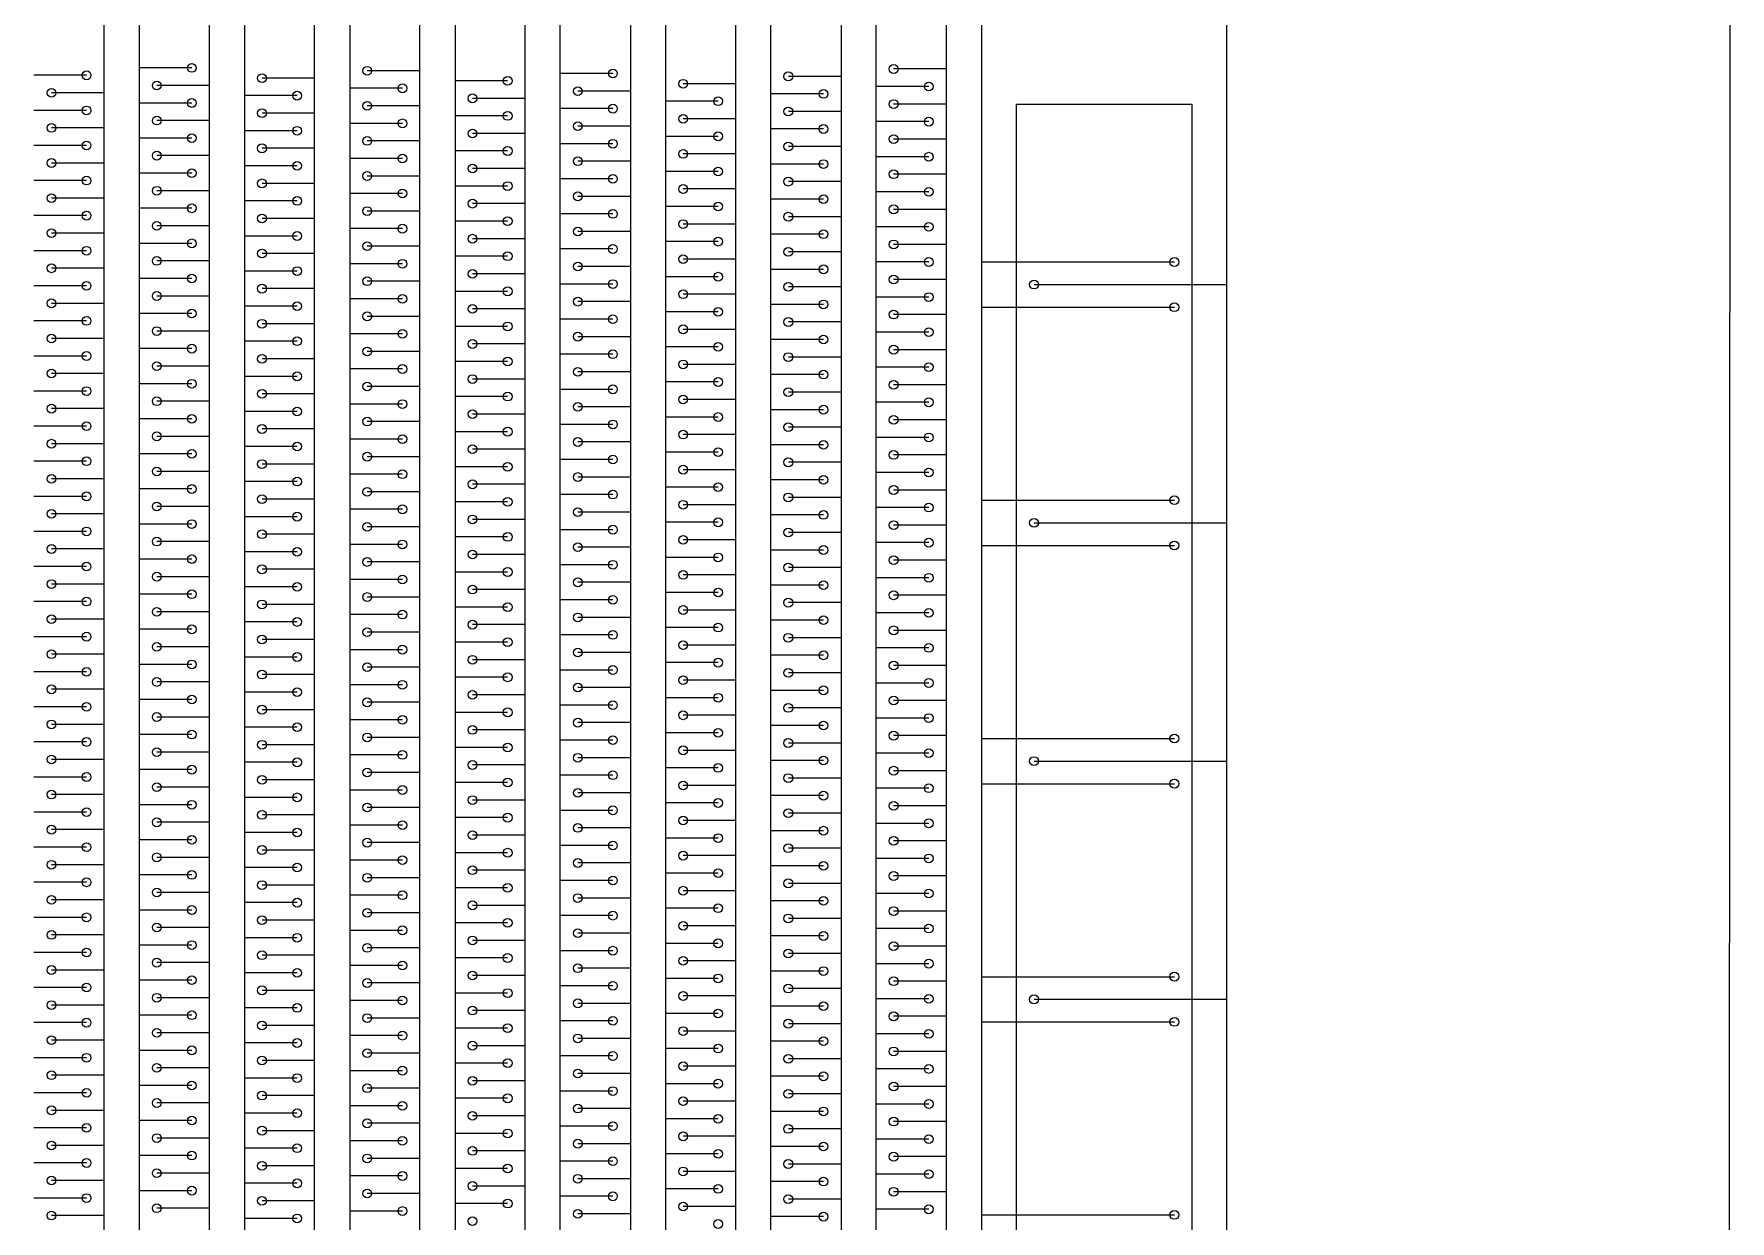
# Model space of a CAD drawing. Header units: millimetres. Extents: x 0 to 40, y 0 to 70.
# Drawn here: x 16.061 to 20.895, y 13.879 to 17.263 of the extents above; entities that cross this region are included whole.
import ezdxf

# ---------------------------------------------------------------- set-up
doc = ezdxf.new("R2010")
doc.units = ezdxf.units.MM
for name, color, linetype in [('Al Foil', 2, 'Continuous'), ('Cut Through All', 3, 'Continuous'), ('Expose Silicone', 1, 'Continuous'), ('Metal Tracks', 2, 'Continuous')]:
    doc.layers.add(name, color=color, linetype=linetype)

msp = doc.modelspace()

# ---------------------------------------------------------------- linework, layer by layer
at = {"layer": 'Al Foil'}
for p, q in [((18.6613, 19.6793), (18.6613, 7.9859)), ((18.7613, 19.7207), (18.7613, 7.7859)), ((18.4613, 8.5359), (18.4613, 19.5964)), ((18.3613, 19.555), (18.3613, 8.6649)), ((18.1613, 9.2149), (18.1613, 19.4722)), ((18.0613, 9.3439), (18.0613, 19.4307)), ((17.8613, 19.3479), (17.8613, 9.8939)), ((17.7613, 19.3065), (17.7613, 10.0229)), ((17.5613, 10.5729), (17.5613, 19.2236)), ((17.4613, 10.6022), (17.4613, 19.1615)), ((17.2613, 19.0787), (17.2613, 11.1519)), ((17.1613, 11.2809), (17.1613, 19.0372)), ((16.9613, 18.9544), (16.9613, 11.8309)), ((16.8613, 11.9599), (16.8613, 18.913)), ((16.6613, 18.8301), (16.6613, 12.5099)), ((16.5613, 12.6389), (16.5613, 18.7887)), ((16.2613, 13.3179), (16.2613, 18.6644)), ((16.3613, 18.7059), (16.3613, 13.1889)), ((19.4613, 7.8859), (19.4613, 18.5579)), ((16.5113, 17.1659), (16.3613, 17.1659)), ((18.6613, 17.1629), (18.5113, 17.1629)), ((16.2113, 17.1449), (16.0613, 17.1449)), ((16.5613, 17.1159), (16.4113, 17.1159)), ((16.8613, 17.1369), (16.7113, 17.1369)), ((17.1613, 17.1579), (17.0113, 17.1579)), ((17.4113, 17.1292), (17.2613, 17.1292)), ((17.7113, 17.1499), (17.5613, 17.1499)), ((18.0613, 17.1209), (17.9113, 17.1209)), ((18.3613, 17.1419), (18.2113, 17.1419)), ((18.6113, 17.1129), (18.4613, 17.1129)), ((16.2613, 17.0949), (16.1113, 17.0949)), ((16.5113, 17.0659), (16.3613, 17.0659)), ((16.8113, 17.0869), (16.6613, 17.0869)), ((17.1113, 17.1079), (16.9613, 17.1079)), ((17.4613, 17.0792), (17.3113, 17.0792)), ((17.7613, 17.0999), (17.6113, 17.0999)), ((18.0113, 17.0709), (17.8613, 17.0709)), ((18.3113, 17.0919), (18.1613, 17.0919)), ((16.2113, 17.0449), (16.0613, 17.0449)), ((16.5613, 17.0159), (16.4113, 17.0159)), ((16.8613, 17.0369), (16.7113, 17.0369)), ((17.1613, 17.0579), (17.0113, 17.0579)), ((17.4113, 17.0292), (17.2613, 17.0292)), ((17.7113, 17.0499), (17.5613, 17.0499)), ((18.0613, 17.0209), (17.9113, 17.0209)), ((18.3613, 17.0419), (18.2113, 17.0419)), ((18.6613, 17.0629), (18.5113, 17.0629)), ((16.2613, 16.9949), (16.1113, 16.9949)), ((16.8113, 16.9869), (16.6613, 16.9869)), ((17.1113, 17.0079), (16.9613, 17.0079)), ((17.4613, 16.9792), (17.3113, 16.9792)), ((17.7613, 16.9999), (17.6113, 16.9999)), ((18.0113, 16.9709), (17.8613, 16.9709)), ((18.3113, 16.9919), (18.1613, 16.9919)), ((18.6113, 17.0129), (18.4613, 17.0129)), ((16.2113, 16.9449), (16.0613, 16.9449)), ((16.5113, 16.9659), (16.3613, 16.9659)), ((16.8613, 16.9369), (16.7113, 16.9369)), ((17.1613, 16.9579), (17.0113, 16.9579)), ((17.4113, 16.9292), (17.2613, 16.9292)), ((17.7113, 16.9499), (17.5613, 16.9499)), ((18.0613, 16.9209), (17.9113, 16.9209)), ((18.3613, 16.9419), (18.2113, 16.9419)), ((18.6613, 16.9629), (18.5113, 16.9629)), ((16.2613, 16.8949), (16.1113, 16.8949)), ((16.5613, 16.9159), (16.4113, 16.9159)), ((16.8113, 16.8869), (16.6613, 16.8869)), ((17.1113, 16.9079), (16.9613, 16.9079)), ((17.4613, 16.8792), (17.3113, 16.8792)), ((17.7613, 16.8999), (17.6113, 16.8999)), ((18.0113, 16.8709), (17.8613, 16.8709)), ((18.3113, 16.8919), (18.1613, 16.8919)), ((18.6113, 16.9129), (18.4613, 16.9129)), ((16.2113, 16.8449), (16.0613, 16.8449)), ((16.5113, 16.8659), (16.3613, 16.8659)), ((16.8613, 16.8369), (16.7113, 16.8369)), ((17.1613, 16.8579), (17.0113, 16.8579)), ((17.4113, 16.8292), (17.2613, 16.8292)), ((17.7113, 16.8499), (17.5613, 16.8499)), ((18.3613, 16.8419), (18.2113, 16.8419)), ((18.6613, 16.8629), (18.5113, 16.8629)), ((16.2613, 16.7949), (16.1113, 16.7949)), ((16.5613, 16.8159), (16.4113, 16.8159)), ((16.8113, 16.7869), (16.6613, 16.7869)), ((17.1113, 16.8079), (16.9613, 16.8079)), ((17.4613, 16.7792), (17.3113, 16.7792)), ((17.7613, 16.7999), (17.6113, 16.7999)), ((18.0613, 16.8209), (17.9113, 16.8209)), ((18.3113, 16.7919), (18.1613, 16.7919)), ((18.6113, 16.8129), (18.4613, 16.8129)), ((16.2113, 16.7449), (16.0613, 16.7449)), ((16.5113, 16.7659), (16.3613, 16.7659)), ((16.8613, 16.7369), (16.7113, 16.7369)), ((17.1613, 16.7579), (17.0113, 16.7579)), ((17.4113, 16.7292), (17.2613, 16.7292)), ((17.7113, 16.7499), (17.5613, 16.7499)), ((18.0113, 16.7709), (17.8613, 16.7709)), ((18.3613, 16.7419), (18.2113, 16.7419)), ((18.6613, 16.7629), (18.5113, 16.7629)), ((16.2613, 16.6949), (16.1113, 16.6949)), ((16.5613, 16.7159), (16.4113, 16.7159)), ((16.8113, 16.6869), (16.6613, 16.6869)), ((17.1113, 16.7079), (16.9613, 16.7079)), ((17.4613, 16.6792), (17.3113, 16.6792)), ((17.7613, 16.6999), (17.6113, 16.6999)), ((18.0613, 16.7209), (17.9113, 16.7209)), ((18.3113, 16.6919), (18.1613, 16.6919)), ((18.6113, 16.7129), (18.4613, 16.7129)), ((16.2113, 16.6449), (16.0613, 16.6449)), ((16.5113, 16.6659), (16.3613, 16.6659)), ((16.8613, 16.6369), (16.7113, 16.6369)), ((17.1613, 16.6579), (17.0113, 16.6579)), ((17.4113, 16.6292), (17.2613, 16.6292)), ((17.7113, 16.6499), (17.5613, 16.6499)), ((18.0113, 16.6709), (17.8613, 16.6709)), ((18.3613, 16.6419), (18.2113, 16.6419)), ((18.6613, 16.6629), (18.5113, 16.6629)), ((16.2613, 16.5949), (16.1113, 16.5949)), ((16.5613, 16.6159), (16.4113, 16.6159)), ((16.8113, 16.5869), (16.6613, 16.5869)), ((17.1113, 16.6079), (16.9613, 16.6079)), ((17.7613, 16.5999), (17.6113, 16.5999)), ((18.0613, 16.6209), (17.9113, 16.6209)), ((18.3113, 16.5919), (18.1613, 16.5919)), ((18.6113, 16.6129), (18.4613, 16.6129)), ((16.2113, 16.5449), (16.0613, 16.5449)), ((16.5113, 16.5659), (16.3613, 16.5659)), ((16.8613, 16.5369), (16.7113, 16.5369)), ((17.1613, 16.5579), (17.0113, 16.5579)), ((17.4613, 16.5792), (17.3113, 16.5792)), ((17.7113, 16.5499), (17.5613, 16.5499)), ((18.0113, 16.5709), (17.8613, 16.5709)), ((18.3613, 16.5419), (18.2113, 16.5419)), ((18.6613, 16.5629), (18.5113, 16.5629)), ((16.2613, 16.4949), (16.1113, 16.4949)), ((16.5613, 16.5159), (16.4113, 16.5159)), ((16.8113, 16.4869), (16.6613, 16.4869)), ((17.1113, 16.5079), (16.9613, 16.5079)), ((17.4113, 16.5292), (17.2613, 16.5292)), ((17.7613, 16.4999), (17.6113, 16.4999)), ((18.0613, 16.5209), (17.9113, 16.5209)), ((18.3113, 16.4919), (18.1613, 16.4919)), ((18.6113, 16.5129), (18.4613, 16.5129)), ((16.2113, 16.4449), (16.0613, 16.4449)), ((16.5113, 16.4659), (16.3613, 16.4659)), ((16.8613, 16.4369), (16.7113, 16.4369)), ((17.1613, 16.4579), (17.0113, 16.4579)), ((17.4613, 16.4792), (17.3113, 16.4792)), ((17.7113, 16.4499), (17.5613, 16.4499)), ((18.0113, 16.4709), (17.8613, 16.4709)), ((18.3613, 16.4419), (18.2113, 16.4419)), ((18.6613, 16.4629), (18.5113, 16.4629)), ((16.2613, 16.3949), (16.1113, 16.3949)), ((16.5613, 16.4159), (16.4113, 16.4159)), ((16.8113, 16.3869), (16.6613, 16.3869)), ((17.1113, 16.4079), (16.9613, 16.4079)), ((17.4113, 16.4292), (17.2613, 16.4292)), ((17.7613, 16.3999), (17.6113, 16.3999)), ((18.0613, 16.4209), (17.9113, 16.4209)), ((18.3113, 16.3919), (18.1613, 16.3919)), ((18.6113, 16.4129), (18.4613, 16.4129)), ((16.2113, 16.3449), (16.0613, 16.3449)), ((16.5113, 16.3659), (16.3613, 16.3659)), ((17.1613, 16.3579), (17.0113, 16.3579)), ((17.4613, 16.3792), (17.3113, 16.3792)), ((17.7113, 16.3499), (17.5613, 16.3499)), ((18.0113, 16.3709), (17.8613, 16.3709)), ((18.3613, 16.3419), (18.2113, 16.3419)), ((18.6613, 16.3629), (18.5113, 16.3629)), ((16.2613, 16.2949), (16.1113, 16.2949)), ((16.5613, 16.3159), (16.4113, 16.3159)), ((16.8613, 16.3369), (16.7113, 16.3369)), ((17.1113, 16.3079), (16.9613, 16.3079)), ((17.4113, 16.3292), (17.2613, 16.3292)), ((17.7613, 16.2999), (17.6113, 16.2999)), ((18.0613, 16.3209), (17.9113, 16.3209)), ((18.3113, 16.2919), (18.1613, 16.2919)), ((18.6113, 16.3129), (18.4613, 16.3129)), ((16.2113, 16.2449), (16.0613, 16.2449)), ((16.5113, 16.2659), (16.3613, 16.2659)), ((16.8113, 16.2869), (16.6613, 16.2869)), ((17.1613, 16.2579), (17.0113, 16.2579)), ((17.4613, 16.2792), (17.3113, 16.2792)), ((17.7113, 16.2499), (17.5613, 16.2499)), ((18.0113, 16.2709), (17.8613, 16.2709)), ((18.3613, 16.2419), (18.2113, 16.2419)), ((18.6613, 16.2629), (18.5113, 16.2629)), ((16.2613, 16.1949), (16.1113, 16.1949)), ((16.5613, 16.2159), (16.4113, 16.2159)), ((16.8613, 16.2369), (16.7113, 16.2369)), ((17.1113, 16.2079), (16.9613, 16.2079)), ((17.4113, 16.2292), (17.2613, 16.2292)), ((17.7613, 16.1999), (17.6113, 16.1999)), ((18.0613, 16.2209), (17.9113, 16.2209)), ((18.6113, 16.2129), (18.4613, 16.2129)), ((16.2113, 16.1449), (16.0613, 16.1449)), ((16.5113, 16.1659), (16.3613, 16.1659)), ((16.8113, 16.1869), (16.6613, 16.1869)), ((17.1613, 16.1579), (17.0113, 16.1579)), ((17.4613, 16.1792), (17.3113, 16.1792)), ((17.7113, 16.1499), (17.5613, 16.1499)), ((18.0113, 16.1709), (17.8613, 16.1709)), ((18.3113, 16.1919), (18.1613, 16.1919)), ((18.6613, 16.1629), (18.5113, 16.1629)), ((16.5613, 16.1159), (16.4113, 16.1159)), ((16.8613, 16.1369), (16.7113, 16.1369)), ((17.1113, 16.1079), (16.9613, 16.1079)), ((17.4113, 16.1292), (17.2613, 16.1292)), ((17.7613, 16.0999), (17.6113, 16.0999)), ((18.0613, 16.1209), (17.9113, 16.1209)), ((18.3613, 16.1419), (18.2113, 16.1419)), ((18.6113, 16.1129), (18.4613, 16.1129)), ((16.2613, 16.0949), (16.1113, 16.0949)), ((16.5113, 16.0659), (16.3613, 16.0659)), ((16.8113, 16.0869), (16.6613, 16.0869)), ((17.1613, 16.0579), (17.0113, 16.0579)), ((17.4613, 16.0792), (17.3113, 16.0792)), ((17.7113, 16.0499), (17.5613, 16.0499)), ((18.0113, 16.0709), (17.8613, 16.0709)), ((18.3113, 16.0919), (18.1613, 16.0919)), ((18.6613, 16.0629), (18.5113, 16.0629)), ((16.2113, 16.0449), (16.0613, 16.0449)), ((16.5613, 16.0159), (16.4113, 16.0159)), ((16.8613, 16.0369), (16.7113, 16.0369)), ((17.1113, 16.0079), (16.9613, 16.0079)), ((17.4113, 16.0292), (17.2613, 16.0292)), ((17.7613, 15.9999), (17.6113, 15.9999)), ((18.0613, 16.0209), (17.9113, 16.0209)), ((18.3613, 16.0419), (18.2113, 16.0419)), ((18.6113, 16.0129), (18.4613, 16.0129)), ((16.2613, 15.9949), (16.1113, 15.9949)), ((16.5113, 15.9659), (16.3613, 15.9659)), ((16.8113, 15.9869), (16.6613, 15.9869)), ((17.1613, 15.9579), (17.0113, 15.9579)), ((17.4613, 15.9792), (17.3113, 15.9792)), ((18.0113, 15.9709), (17.8613, 15.9709)), ((18.3113, 15.9919), (18.1613, 15.9919)), ((18.6613, 15.9629), (18.5113, 15.9629)), ((16.2113, 15.9449), (16.0613, 15.9449)), ((16.5613, 15.9159), (16.4113, 15.9159)), ((16.8613, 15.9369), (16.7113, 15.9369)), ((17.1113, 15.9079), (16.9613, 15.9079)), ((17.4113, 15.9292), (17.2613, 15.9292)), ((17.7113, 15.9499), (17.5613, 15.9499)), ((18.0613, 15.9209), (17.9113, 15.9209)), ((18.3613, 15.9419), (18.2113, 15.9419)), ((18.6113, 15.9129), (18.4613, 15.9129)), ((16.2613, 15.8949), (16.1113, 15.8949)), ((16.5113, 15.8659), (16.3613, 15.8659)), ((16.8113, 15.8869), (16.6613, 15.8869)), ((17.1613, 15.8579), (17.0113, 15.8579)), ((17.4613, 15.8792), (17.3113, 15.8792)), ((17.7613, 15.8999), (17.6113, 15.8999)), ((18.0113, 15.8709), (17.8613, 15.8709)), ((18.3113, 15.8919), (18.1613, 15.8919)), ((18.6613, 15.8629), (18.5113, 15.8629)), ((16.2113, 15.8449), (16.0613, 15.8449)), ((16.5613, 15.8159), (16.4113, 15.8159)), ((16.8613, 15.8369), (16.7113, 15.8369)), ((17.1113, 15.8079), (16.9613, 15.8079)), ((17.4113, 15.8292), (17.2613, 15.8292)), ((17.7113, 15.8499), (17.5613, 15.8499)), ((18.0613, 15.8209), (17.9113, 15.8209)), ((18.3613, 15.8419), (18.2113, 15.8419)), ((18.6113, 15.8129), (18.4613, 15.8129)), ((16.2613, 15.7949), (16.1113, 15.7949)), ((16.5113, 15.7659), (16.3613, 15.7659)), ((16.8113, 15.7869), (16.6613, 15.7869)), ((17.4613, 15.7792), (17.3113, 15.7792)), ((17.7613, 15.7999), (17.6113, 15.7999)), ((18.0113, 15.7709), (17.8613, 15.7709)), ((18.3113, 15.7919), (18.1613, 15.7919)), ((18.6613, 15.7629), (18.5113, 15.7629)), ((16.2113, 15.7449), (16.0613, 15.7449)), ((16.5613, 15.7159), (16.4113, 15.7159)), ((16.8613, 15.7369), (16.7113, 15.7369)), ((17.1613, 15.7579), (17.0113, 15.7579)), ((17.4113, 15.7292), (17.2613, 15.7292)), ((17.7113, 15.7499), (17.5613, 15.7499)), ((18.0613, 15.7209), (17.9113, 15.7209)), ((18.3613, 15.7419), (18.2113, 15.7419)), ((18.6113, 15.7129), (18.4613, 15.7129)), ((16.2613, 15.6949), (16.1113, 15.6949)), ((16.5113, 15.6659), (16.3613, 15.6659)), ((16.8113, 15.6869), (16.6613, 15.6869)), ((17.1113, 15.7079), (16.9613, 15.7079)), ((17.4613, 15.6792), (17.3113, 15.6792)), ((17.7613, 15.6999), (17.6113, 15.6999)), ((18.0113, 15.6709), (17.8613, 15.6709)), ((18.3113, 15.6919), (18.1613, 15.6919)), ((18.6613, 15.6629), (18.5113, 15.6629)), ((16.2113, 15.6449), (16.0613, 15.6449)), ((16.5613, 15.6159), (16.4113, 15.6159)), ((16.8613, 15.6369), (16.7113, 15.6369)), ((17.1613, 15.6579), (17.0113, 15.6579)), ((17.4113, 15.6292), (17.2613, 15.6292)), ((17.7113, 15.6499), (17.5613, 15.6499)), ((18.0613, 15.6209), (17.9113, 15.6209)), ((18.3613, 15.6419), (18.2113, 15.6419)), ((18.6113, 15.6129), (18.4613, 15.6129)), ((16.2613, 15.5949), (16.1113, 15.5949)), ((16.5113, 15.5659), (16.3613, 15.5659)), ((16.8113, 15.5869), (16.6613, 15.5869)), ((17.1113, 15.6079), (16.9613, 15.6079)), ((17.4613, 15.5792), (17.3113, 15.5792)), ((17.7613, 15.5999), (17.6113, 15.5999)), ((18.0113, 15.5709), (17.8613, 15.5709)), ((18.3113, 15.5919), (18.1613, 15.5919)), ((16.2113, 15.5449), (16.0613, 15.5449)), ((16.8613, 15.5369), (16.7113, 15.5369)), ((17.1613, 15.5579), (17.0113, 15.5579)), ((17.4113, 15.5292), (17.2613, 15.5292)), ((17.7113, 15.5499), (17.5613, 15.5499)), ((18.0613, 15.5209), (17.9113, 15.5209)), ((18.3613, 15.5419), (18.2113, 15.5419)), ((18.6613, 15.5629), (18.5113, 15.5629)), ((16.2613, 15.4949), (16.1113, 15.4949)), ((16.5613, 15.5159), (16.4113, 15.5159)), ((16.8113, 15.4869), (16.6613, 15.4869)), ((17.1113, 15.5079), (16.9613, 15.5079)), ((17.4613, 15.4792), (17.3113, 15.4792)), ((17.7613, 15.4999), (17.6113, 15.4999)), ((18.0113, 15.4709), (17.8613, 15.4709)), ((18.3113, 15.4919), (18.1613, 15.4919)), ((18.6113, 15.5129), (18.4613, 15.5129)), ((16.2113, 15.4449), (16.0613, 15.4449)), ((16.5113, 15.4659), (16.3613, 15.4659)), ((16.8613, 15.4369), (16.7113, 15.4369)), ((17.1613, 15.4579), (17.0113, 15.4579)), ((17.4113, 15.4292), (17.2613, 15.4292)), ((17.7113, 15.4499), (17.5613, 15.4499)), ((18.0613, 15.4209), (17.9113, 15.4209)), ((18.3613, 15.4419), (18.2113, 15.4419)), ((18.6613, 15.4629), (18.5113, 15.4629)), ((16.2613, 15.3949), (16.1113, 15.3949)), ((16.5613, 15.4159), (16.4113, 15.4159)), ((16.8113, 15.3869), (16.6613, 15.3869)), ((17.1113, 15.4079), (16.9613, 15.4079)), ((17.4613, 15.3792), (17.3113, 15.3792)), ((17.7613, 15.3999), (17.6113, 15.3999)), ((18.3113, 15.3919), (18.1613, 15.3919)), ((18.6113, 15.4129), (18.4613, 15.4129)), ((16.2113, 15.3449), (16.0613, 15.3449)), ((16.5113, 15.3659), (16.3613, 15.3659)), ((16.8613, 15.3369), (16.7113, 15.3369)), ((17.1613, 15.3579), (17.0113, 15.3579)), ((17.4113, 15.3292), (17.2613, 15.3292)), ((17.7113, 15.3499), (17.5613, 15.3499)), ((18.0113, 15.3709), (17.8613, 15.3709)), ((18.3613, 15.3419), (18.2113, 15.3419)), ((18.6613, 15.3629), (18.5113, 15.3629)), ((16.2613, 15.2949), (16.1113, 15.2949)), ((16.5613, 15.3159), (16.4113, 15.3159)), ((16.8113, 15.2869), (16.6613, 15.2869)), ((17.1113, 15.3079), (16.9613, 15.3079)), ((17.4613, 15.2792), (17.3113, 15.2792)), ((17.7613, 15.2999), (17.6113, 15.2999)), ((18.0613, 15.3209), (17.9113, 15.3209)), ((18.3113, 15.2919), (18.1613, 15.2919)), ((18.6113, 15.3129), (18.4613, 15.3129)), ((16.2113, 15.2449), (16.0613, 15.2449)), ((16.5113, 15.2659), (16.3613, 15.2659)), ((16.8613, 15.2369), (16.7113, 15.2369)), ((17.1613, 15.2579), (17.0113, 15.2579)), ((17.4113, 15.2292), (17.2613, 15.2292)), ((17.7113, 15.2499), (17.5613, 15.2499)), ((18.0113, 15.2709), (17.8613, 15.2709)), ((18.3613, 15.2419), (18.2113, 15.2419)), ((18.6613, 15.2629), (18.5113, 15.2629)), ((16.2613, 15.1949), (16.1113, 15.1949)), ((16.5613, 15.2159), (16.4113, 15.2159)), ((16.8113, 15.1869), (16.6613, 15.1869)), ((17.1113, 15.2079), (16.9613, 15.2079)), ((17.4613, 15.1792), (17.3113, 15.1792)), ((17.7613, 15.1999), (17.6113, 15.1999)), ((18.0613, 15.2209), (17.9113, 15.2209)), ((18.3113, 15.1919), (18.1613, 15.1919)), ((18.6113, 15.2129), (18.4613, 15.2129)), ((16.2113, 15.1449), (16.0613, 15.1449)), ((16.5113, 15.1659), (16.3613, 15.1659)), ((16.8613, 15.1369), (16.7113, 15.1369)), ((17.1613, 15.1579), (17.0113, 15.1579)), ((17.7113, 15.1499), (17.5613, 15.1499)), ((18.0113, 15.1709), (17.8613, 15.1709)), ((18.3613, 15.1419), (18.2113, 15.1419)), ((18.6613, 15.1629), (18.5113, 15.1629)), ((16.2613, 15.0949), (16.1113, 15.0949)), ((16.5613, 15.1159), (16.4113, 15.1159)), ((16.8113, 15.0869), (16.6613, 15.0869)), ((17.1113, 15.1079), (16.9613, 15.1079)), ((17.4113, 15.1292), (17.2613, 15.1292)), ((17.7613, 15.0999), (17.6113, 15.0999)), ((18.0613, 15.1209), (17.9113, 15.1209)), ((18.3113, 15.0919), (18.1613, 15.0919)), ((18.6113, 15.1129), (18.4613, 15.1129)), ((16.2113, 15.0449), (16.0613, 15.0449)), ((16.5113, 15.0659), (16.3613, 15.0659)), ((16.8613, 15.0369), (16.7113, 15.0369)), ((17.1613, 15.0579), (17.0113, 15.0579)), ((17.4613, 15.0792), (17.3113, 15.0792)), ((17.7113, 15.0499), (17.5613, 15.0499)), ((18.0113, 15.0709), (17.8613, 15.0709)), ((18.3613, 15.0419), (18.2113, 15.0419)), ((18.6613, 15.0629), (18.5113, 15.0629)), ((16.2613, 14.9949), (16.1113, 14.9949)), ((16.5613, 15.0159), (16.4113, 15.0159)), ((16.8113, 14.9869), (16.6613, 14.9869)), ((17.1113, 15.0079), (16.9613, 15.0079)), ((17.4113, 15.0292), (17.2613, 15.0292)), ((17.7613, 14.9999), (17.6113, 14.9999)), ((18.0613, 15.0209), (17.9113, 15.0209)), ((18.3113, 14.9919), (18.1613, 14.9919)), ((18.6113, 15.0129), (18.4613, 15.0129)), ((16.2113, 14.9449), (16.0613, 14.9449)), ((16.5113, 14.9659), (16.3613, 14.9659)), ((16.8613, 14.9369), (16.7113, 14.9369)), ((17.1613, 14.9579), (17.0113, 14.9579)), ((17.4613, 14.9792), (17.3113, 14.9792)), ((17.7113, 14.9499), (17.5613, 14.9499)), ((18.0113, 14.9709), (17.8613, 14.9709)), ((18.3613, 14.9419), (18.2113, 14.9419)), ((18.6613, 14.9629), (18.5113, 14.9629)), ((16.2613, 14.8949), (16.1113, 14.8949)), ((16.5613, 14.9159), (16.4113, 14.9159)), ((17.1113, 14.9079), (16.9613, 14.9079)), ((17.4113, 14.9292), (17.2613, 14.9292)), ((17.7613, 14.8999), (17.6113, 14.8999)), ((18.0613, 14.9209), (17.9113, 14.9209)), ((18.3113, 14.8919), (18.1613, 14.8919)), ((18.6113, 14.9129), (18.4613, 14.9129)), ((16.2113, 14.8449), (16.0613, 14.8449)), ((16.5113, 14.8659), (16.3613, 14.8659)), ((16.8113, 14.8869), (16.6613, 14.8869)), ((17.1613, 14.8579), (17.0113, 14.8579)), ((17.4613, 14.8792), (17.3113, 14.8792)), ((17.7113, 14.8499), (17.5613, 14.8499)), ((18.0113, 14.8709), (17.8613, 14.8709)), ((18.3613, 14.8419), (18.2113, 14.8419)), ((18.6613, 14.8629), (18.5113, 14.8629)), ((16.2613, 14.7949), (16.1113, 14.7949)), ((16.5613, 14.8159), (16.4113, 14.8159)), ((16.8613, 14.8369), (16.7113, 14.8369)), ((17.1113, 14.8079), (16.9613, 14.8079)), ((17.4113, 14.8292), (17.2613, 14.8292)), ((17.7613, 14.7999), (17.6113, 14.7999)), ((18.0613, 14.8209), (17.9113, 14.8209)), ((18.3113, 14.7919), (18.1613, 14.7919)), ((18.6113, 14.8129), (18.4613, 14.8129)), ((16.2113, 14.7449), (16.0613, 14.7449)), ((16.5113, 14.7659), (16.3613, 14.7659)), ((16.8113, 14.7869), (16.6613, 14.7869)), ((17.1613, 14.7579), (17.0113, 14.7579)), ((17.4613, 14.7792), (17.3113, 14.7792)), ((17.7113, 14.7499), (17.5613, 14.7499)), ((18.0113, 14.7709), (17.8613, 14.7709)), ((18.6613, 14.7629), (18.5113, 14.7629)), ((16.2613, 14.6949), (16.1113, 14.6949)), ((16.5613, 14.7159), (16.4113, 14.7159)), ((16.8613, 14.7369), (16.7113, 14.7369)), ((17.1113, 14.7079), (16.9613, 14.7079)), ((17.4113, 14.7292), (17.2613, 14.7292)), ((17.7613, 14.6999), (17.6113, 14.6999)), ((18.0613, 14.7209), (17.9113, 14.7209)), ((18.3613, 14.7419), (18.2113, 14.7419)), ((18.6113, 14.7129), (18.4613, 14.7129)), ((16.5113, 14.6659), (16.3613, 14.6659)), ((16.8113, 14.6869), (16.6613, 14.6869)), ((17.1613, 14.6579), (17.0113, 14.6579)), ((17.4613, 14.6792), (17.3113, 14.6792)), ((17.7113, 14.6499), (17.5613, 14.6499)), ((18.0113, 14.6709), (17.8613, 14.6709)), ((18.3113, 14.6919), (18.1613, 14.6919)), ((18.6613, 14.6629), (18.5113, 14.6629)), ((16.2113, 14.6449), (16.0613, 14.6449)), ((16.5613, 14.6159), (16.4113, 14.6159)), ((16.8613, 14.6369), (16.7113, 14.6369)), ((17.1113, 14.6079), (16.9613, 14.6079)), ((17.4113, 14.6292), (17.2613, 14.6292)), ((17.7613, 14.5999), (17.6113, 14.5999)), ((18.0613, 14.6209), (17.9113, 14.6209)), ((18.3613, 14.6419), (18.2113, 14.6419)), ((18.6113, 14.6129), (18.4613, 14.6129)), ((16.2613, 14.5949), (16.1113, 14.5949)), ((16.5113, 14.5659), (16.3613, 14.5659)), ((16.8113, 14.5869), (16.6613, 14.5869)), ((17.1613, 14.5579), (17.0113, 14.5579)), ((17.4613, 14.5792), (17.3113, 14.5792)), ((17.7113, 14.5499), (17.5613, 14.5499)), ((18.0113, 14.5709), (17.8613, 14.5709)), ((18.3113, 14.5919), (18.1613, 14.5919)), ((18.6613, 14.5629), (18.5113, 14.5629)), ((16.2113, 14.5449), (16.0613, 14.5449)), ((16.5613, 14.5159), (16.4113, 14.5159)), ((16.8613, 14.5369), (16.7113, 14.5369)), ((17.1113, 14.5079), (16.9613, 14.5079)), ((17.4113, 14.5292), (17.2613, 14.5292)), ((18.0613, 14.5209), (17.9113, 14.5209)), ((18.3613, 14.5419), (18.2113, 14.5419)), ((18.6113, 14.5129), (18.4613, 14.5129)), ((16.2613, 14.4949), (16.1113, 14.4949)), ((16.5113, 14.4659), (16.3613, 14.4659)), ((16.8113, 14.4869), (16.6613, 14.4869)), ((17.1613, 14.4579), (17.0113, 14.4579)), ((17.4613, 14.4792), (17.3113, 14.4792)), ((17.7613, 14.4999), (17.6113, 14.4999)), ((18.0113, 14.4709), (17.8613, 14.4709)), ((18.3113, 14.4919), (18.1613, 14.4919)), ((18.6613, 14.4629), (18.5113, 14.4629)), ((16.2113, 14.4449), (16.0613, 14.4449)), ((16.5613, 14.4159), (16.4113, 14.4159)), ((16.8613, 14.4369), (16.7113, 14.4369)), ((17.1113, 14.4079), (16.9613, 14.4079)), ((17.4113, 14.4292), (17.2613, 14.4292)), ((17.7113, 14.4499), (17.5613, 14.4499)), ((18.0613, 14.4209), (17.9113, 14.4209)), ((18.3613, 14.4419), (18.2113, 14.4419)), ((18.6113, 14.4129), (18.4613, 14.4129)), ((16.2613, 14.3949), (16.1113, 14.3949)), ((16.5113, 14.3659), (16.3613, 14.3659)), ((16.8113, 14.3869), (16.6613, 14.3869)), ((17.1613, 14.3579), (17.0113, 14.3579)), ((17.4613, 14.3792), (17.3113, 14.3792)), ((17.7613, 14.3999), (17.6113, 14.3999)), ((18.0113, 14.3709), (17.8613, 14.3709)), ((18.3113, 14.3919), (18.1613, 14.3919)), ((18.6613, 14.3629), (18.5113, 14.3629)), ((16.2113, 14.3449), (16.0613, 14.3449)), ((16.5613, 14.3159), (16.4113, 14.3159)), ((16.8613, 14.3369), (16.7113, 14.3369)), ((17.1113, 14.3079), (16.9613, 14.3079)), ((17.4113, 14.3292), (17.2613, 14.3292)), ((17.7113, 14.3499), (17.5613, 14.3499)), ((18.0613, 14.3209), (17.9113, 14.3209)), ((18.3613, 14.3419), (18.2113, 14.3419)), ((18.6113, 14.3129), (18.4613, 14.3129)), ((16.2613, 14.2949), (16.1113, 14.2949)), ((16.5113, 14.2659), (16.3613, 14.2659)), ((16.8113, 14.2869), (16.6613, 14.2869)), ((17.4613, 14.2792), (17.3113, 14.2792)), ((17.7613, 14.2999), (17.6113, 14.2999)), ((18.0113, 14.2709), (17.8613, 14.2709)), ((18.3113, 14.2919), (18.1613, 14.2919)), ((18.6613, 14.2629), (18.5113, 14.2629)), ((16.2113, 14.2449), (16.0613, 14.2449)), ((16.5613, 14.2159), (16.4113, 14.2159)), ((16.8613, 14.2369), (16.7113, 14.2369)), ((17.1613, 14.2579), (17.0113, 14.2579)), ((17.4113, 14.2292), (17.2613, 14.2292)), ((17.7113, 14.2499), (17.5613, 14.2499)), ((18.0613, 14.2209), (17.9113, 14.2209)), ((18.3613, 14.2419), (18.2113, 14.2419)), ((18.6113, 14.2129), (18.4613, 14.2129)), ((16.2613, 14.1949), (16.1113, 14.1949)), ((16.5113, 14.1659), (16.3613, 14.1659)), ((16.8113, 14.1869), (16.6613, 14.1869)), ((17.1113, 14.2079), (16.9613, 14.2079)), ((17.4613, 14.1792), (17.3113, 14.1792)), ((17.7613, 14.1999), (17.6113, 14.1999)), ((18.0113, 14.1709), (17.8613, 14.1709)), ((18.3113, 14.1919), (18.1613, 14.1919)), ((18.6613, 14.1629), (18.5113, 14.1629)), ((16.2113, 14.1449), (16.0613, 14.1449)), ((16.5613, 14.1159), (16.4113, 14.1159)), ((16.8613, 14.1369), (16.7113, 14.1369)), ((17.1613, 14.1579), (17.0113, 14.1579)), ((17.4113, 14.1292), (17.2613, 14.1292)), ((17.7113, 14.1499), (17.5613, 14.1499)), ((18.0613, 14.1209), (17.9113, 14.1209)), ((18.3613, 14.1419), (18.2113, 14.1419)), ((16.2613, 14.0949), (16.1113, 14.0949)), ((16.8113, 14.0869), (16.6613, 14.0869)), ((17.1113, 14.1079), (16.9613, 14.1079)), ((17.4613, 14.0792), (17.3113, 14.0792)), ((17.7613, 14.0999), (17.6113, 14.0999)), ((18.0113, 14.0709), (17.8613, 14.0709)), ((18.3113, 14.0919), (18.1613, 14.0919)), ((18.6113, 14.1129), (18.4613, 14.1129)), ((16.2113, 14.0449), (16.0613, 14.0449)), ((16.5113, 14.0659), (16.3613, 14.0659)), ((16.8613, 14.0369), (16.7113, 14.0369)), ((17.1613, 14.0579), (17.0113, 14.0579)), ((17.4113, 14.0292), (17.2613, 14.0292)), ((17.7113, 14.0499), (17.5613, 14.0499)), ((18.0613, 14.0209), (17.9113, 14.0209)), ((18.3613, 14.0419), (18.2113, 14.0419)), ((18.6613, 14.0629), (18.5113, 14.0629)), ((16.2613, 13.9949), (16.1113, 13.9949)), ((16.5613, 14.0159), (16.4113, 14.0159)), ((16.8113, 13.9869), (16.6613, 13.9869)), ((17.1113, 14.0079), (16.9613, 14.0079)), ((17.4613, 13.9792), (17.3113, 13.9792)), ((17.7613, 13.9999), (17.6113, 13.9999)), ((18.0113, 13.9709), (17.8613, 13.9709)), ((18.3113, 13.9919), (18.1613, 13.9919)), ((18.6113, 14.0129), (18.4613, 14.0129)), ((16.2113, 13.9449), (16.0613, 13.9449)), ((16.5113, 13.9659), (16.3613, 13.9659)), ((16.8613, 13.9369), (16.7113, 13.9369)), ((17.1613, 13.9579), (17.0113, 13.9579)), ((17.4113, 13.9292), (17.2613, 13.9292)), ((17.7113, 13.9499), (17.5613, 13.9499)), ((18.3613, 13.9419), (18.2113, 13.9419)), ((18.6613, 13.9629), (18.5113, 13.9629)), ((16.2613, 13.8949), (16.1113, 13.8949)), ((16.5613, 13.9159), (16.4113, 13.9159)), ((16.8113, 13.8869), (16.6613, 13.8869)), ((17.1113, 13.9079), (16.9613, 13.9079)), ((17.7613, 13.8999), (17.6113, 13.8999)), ((18.0613, 13.9209), (17.9113, 13.9209)), ((18.3113, 13.8919), (18.1613, 13.8919)), ((18.6113, 13.9129), (18.4613, 13.9129))]:
    msp.add_line(p, q, dxfattribs=at)
for centre in [(16.5113, 17.1659), (17.0113, 17.1579), (17.7113, 17.1499), (18.5113, 17.1629), (16.2113, 17.1449), (16.4113, 17.1159), (16.7113, 17.1369), (17.1113, 17.1079), (17.4113, 17.1292), (17.6113, 17.0999), (17.9113, 17.1209), (18.2113, 17.1419), (18.6113, 17.1129), (16.1113, 17.0949), (16.5113, 17.0659), (16.8113, 17.0869), (17.0113, 17.0579), (17.3113, 17.0792), (18.0113, 17.0709), (18.3113, 17.0919), (18.5113, 17.0629), (16.2113, 17.0449), (16.4113, 17.0159), (16.7113, 17.0369), (17.1113, 17.0079), (17.4113, 17.0292), (17.7113, 17.0499), (17.9113, 17.0209), (18.2113, 17.0419), (18.6113, 17.0129), (16.1113, 16.9949), (16.5113, 16.9659), (16.8113, 16.9869), (17.0113, 16.9579), (17.3113, 16.9792), (17.6113, 16.9999), (18.0113, 16.9709), (18.3113, 16.9919), (18.5113, 16.9629), (16.2113, 16.9449), (16.4113, 16.9159), (16.7113, 16.9369), (17.1113, 16.9079), (17.4113, 16.9292), (17.7113, 16.9499), (17.9113, 16.9209), (18.2113, 16.9419), (18.6113, 16.9129), (16.1113, 16.8949), (16.5113, 16.8659), (16.8113, 16.8869), (17.0113, 16.8579), (17.3113, 16.8792), (17.6113, 16.8999), (18.0113, 16.8709), (18.3113, 16.8919), (18.5113, 16.8629), (16.2113, 16.8449), (16.4113, 16.8159), (16.7113, 16.8369), (17.4113, 16.8292), (17.7113, 16.8499), (17.9113, 16.8209), (18.2113, 16.8419), (18.6113, 16.8129), (16.1113, 16.7949), (16.5113, 16.7659), (16.8113, 16.7869), (17.1113, 16.8079), (17.3113, 16.7792), (17.6113, 16.7999), (18.0113, 16.7709), (18.3113, 16.7919), (18.5113, 16.7629), (16.2113, 16.7449), (16.4113, 16.7159), (16.7113, 16.7369), (17.0113, 16.7579), (17.4113, 16.7292), (17.7113, 16.7499), (17.9113, 16.7209), (18.2113, 16.7419), (18.6113, 16.7129), (16.1113, 16.6949), (16.5113, 16.6659), (16.8113, 16.6869), (17.1113, 16.7079), (17.3113, 16.6792), (17.6113, 16.6999), (18.0113, 16.6709), (18.3113, 16.6919), (16.2113, 16.6449), (16.4113, 16.6159), (16.7113, 16.6369), (17.0113, 16.6579), (17.4113, 16.6292), (17.7113, 16.6499), (17.9113, 16.6209), (18.2113, 16.6419), (18.5113, 16.6629), (16.1113, 16.5949), (16.8113, 16.5869), (17.1113, 16.6079), (17.3113, 16.5792), (17.6113, 16.5999), (18.0113, 16.5709), (18.3113, 16.5919), (18.6113, 16.6129), (19.3113, 16.6129), (16.2113, 16.5449), (16.5113, 16.5659), (16.7113, 16.5369), (17.0113, 16.5579), (17.4113, 16.5292), (17.7113, 16.5499), (17.9113, 16.5209), (18.2113, 16.5419), (18.5113, 16.5629), (18.9113, 16.5484), (16.1113, 16.4949), (16.4113, 16.5159), (16.8113, 16.4869), (17.1113, 16.5079), (17.3113, 16.4792), (17.6113, 16.4999), (18.0113, 16.4709), (18.3113, 16.4919), (18.6113, 16.5129), (19.3113, 16.4839), (16.2113, 16.4449), (16.5113, 16.4659), (16.7113, 16.4369), (17.0113, 16.4579), (17.4113, 16.4292), (17.7113, 16.4499), (18.2113, 16.4419), (18.5113, 16.4629), (16.1113, 16.3949), (16.4113, 16.4159), (16.8113, 16.3869), (17.1113, 16.4079), (17.3113, 16.3792), (17.6113, 16.3999), (17.9113, 16.4209), (18.3113, 16.3919), (18.6113, 16.4129), (16.2113, 16.3449), (16.5113, 16.3659), (16.7113, 16.3369), (17.0113, 16.3579), (17.4113, 16.3292), (17.7113, 16.3499), (18.0113, 16.3709), (18.2113, 16.3419), (18.5113, 16.3629), (16.1113, 16.2949), (16.4113, 16.3159), (16.8113, 16.2869), (17.1113, 16.3079), (17.3113, 16.2792), (17.6113, 16.2999), (17.9113, 16.3209), (18.3113, 16.2919), (18.6113, 16.3129), (16.2113, 16.2449), (16.5113, 16.2659), (16.7113, 16.2369), (17.0113, 16.2579), (17.4113, 16.2292), (17.7113, 16.2499), (18.0113, 16.2709), (18.2113, 16.2419), (18.5113, 16.2629), (16.1113, 16.1949), (16.4113, 16.2159), (16.8113, 16.1869), (17.1113, 16.2079), (17.6113, 16.1999), (17.9113, 16.2209), (18.3113, 16.1919), (18.6113, 16.2129), (16.2113, 16.1449), (16.5113, 16.1659), (16.7113, 16.1369), (17.0113, 16.1579), (17.3113, 16.1792), (17.7113, 16.1499), (18.0113, 16.1709), (18.2113, 16.1419), (18.5113, 16.1629), (16.1113, 16.0949), (16.4113, 16.1159), (16.8113, 16.0869), (17.1113, 16.1079), (17.4113, 16.1292), (17.6113, 16.0999), (17.9113, 16.1209), (18.3113, 16.0919), (18.6113, 16.1129), (16.2113, 16.0449), (16.5113, 16.0659), (16.7113, 16.0369), (17.0113, 16.0579), (17.3113, 16.0792), (17.7113, 16.0499), (18.0113, 16.0709), (18.2113, 16.0419), (18.5113, 16.0629), (16.1113, 15.9949), (16.4113, 16.0159), (17.1113, 16.0079), (17.4113, 16.0292), (17.6113, 15.9999), (17.9113, 16.0209), (18.3113, 15.9919), (18.6113, 16.0129), (16.2113, 15.9449), (16.5113, 15.9659), (16.8113, 15.9869), (17.0113, 15.9579), (17.3113, 15.9792), (17.7113, 15.9499), (18.0113, 15.9709), (18.2113, 15.9419), (18.5113, 15.9629), (16.1113, 15.8949), (16.4113, 15.9159), (16.7113, 15.9369), (17.1113, 15.9079), (17.4113, 15.9292), (17.6113, 15.8999), (17.9113, 15.9209), (18.3113, 15.8919), (18.6113, 15.9129), (19.3113, 15.9339), (16.2113, 15.8449), (16.5113, 15.8659), (16.8113, 15.8869), (17.0113, 15.8579), (17.3113, 15.8792), (17.7113, 15.8499), (18.0113, 15.8709), (18.5113, 15.8629), (18.9113, 15.8694), (16.1113, 15.7949), (16.4113, 15.8159), (16.7113, 15.8369), (17.1113, 15.8079), (17.4113, 15.8292), (17.6113, 15.7999), (17.9113, 15.8209), (18.2113, 15.8419), (18.6113, 15.8129), (19.3113, 15.8049), (16.5113, 15.7659), (16.8113, 15.7869), (17.0113, 15.7579), (17.3113, 15.7792), (17.7113, 15.7499), (18.0113, 15.7709), (18.3113, 15.7919), (18.5113, 15.7629), (16.2113, 15.7449), (16.4113, 15.7159), (16.7113, 15.7369), (17.1113, 15.7079), (17.4113, 15.7292), (17.6113, 15.6999), (17.9113, 15.7209), (18.2113, 15.7419), (18.6113, 15.7129), (16.1113, 15.6949), (16.5113, 15.6659), (16.8113, 15.6869), (17.0113, 15.6579), (17.3113, 15.6792), (17.7113, 15.6499), (18.0113, 15.6709), (18.3113, 15.6919), (18.5113, 15.6629), (16.2113, 15.6449), (16.4113, 15.6159), (16.7113, 15.6369), (17.1113, 15.6079), (17.4113, 15.6292), (17.9113, 15.6209), (18.2113, 15.6419), (18.6113, 15.6129), (16.1113, 15.5949), (16.5113, 15.5659), (16.8113, 15.5869), (17.0113, 15.5579), (17.3113, 15.5792), (17.6113, 15.5999), (18.0113, 15.5709), (18.3113, 15.5919), (18.5113, 15.5629), (16.2113, 15.5449), (16.4113, 15.5159), (16.7113, 15.5369), (17.1113, 15.5079), (17.4113, 15.5292), (17.7113, 15.5499), (17.9113, 15.5209), (18.2113, 15.5419), (18.6113, 15.5129), (16.1113, 15.4949), (16.5113, 15.4659), (16.8113, 15.4869), (17.0113, 15.4579), (17.3113, 15.4792), (17.6113, 15.4999), (18.0113, 15.4709), (18.3113, 15.4919), (18.5113, 15.4629), (16.2113, 15.4449), (16.4113, 15.4159), (16.7113, 15.4369), (17.1113, 15.4079), (17.4113, 15.4292), (17.7113, 15.4499), (17.9113, 15.4209), (18.2113, 15.4419), (18.6113, 15.4129), (16.1113, 15.3949), (16.5113, 15.3659), (16.8113, 15.3869), (17.3113, 15.3792), (17.6113, 15.3999), (18.0113, 15.3709), (18.3113, 15.3919), (18.5113, 15.3629), (16.2113, 15.3449), (16.4113, 15.3159), (16.7113, 15.3369), (17.0113, 15.3579), (17.4113, 15.3292), (17.7113, 15.3499), (17.9113, 15.3209), (18.2113, 15.3419), (18.6113, 15.3129), (16.1113, 15.2949), (16.5113, 15.2659), (16.8113, 15.2869), (17.1113, 15.3079), (17.3113, 15.2792), (17.6113, 15.2999), (18.0113, 15.2709), (18.3113, 15.2919), (18.5113, 15.2629), (16.2113, 15.2449), (16.4113, 15.2159), (16.7113, 15.2369), (17.0113, 15.2579), (17.4113, 15.2292), (17.7113, 15.2499), (17.9113, 15.2209), (18.2113, 15.2419), (19.3113, 15.2549), (16.1113, 15.1949), (16.5113, 15.1659), (16.8113, 15.1869), (17.1113, 15.2079), (17.3113, 15.1792), (17.6113, 15.1999), (18.0113, 15.1709), (18.3113, 15.1919), (18.6113, 15.2129), (18.9113, 15.1904), (16.2113, 15.1449), (16.7113, 15.1369), (17.0113, 15.1579), (17.4113, 15.1292), (17.7113, 15.1499), (17.9113, 15.1209), (18.2113, 15.1419), (18.5113, 15.1629), (19.3113, 15.1259), (16.1113, 15.0949), (16.4113, 15.1159), (16.8113, 15.0869), (17.1113, 15.1079), (17.3113, 15.0792), (17.6113, 15.0999), (18.0113, 15.0709), (18.3113, 15.0919), (18.6113, 15.1129), (16.2113, 15.0449), (16.5113, 15.0659), (16.7113, 15.0369), (17.0113, 15.0579), (17.4113, 15.0292), (17.7113, 15.0499), (17.9113, 15.0209), (18.2113, 15.0419), (18.5113, 15.0629), (16.1113, 14.9949), (16.4113, 15.0159), (16.8113, 14.9869), (17.1113, 15.0079), (17.3113, 14.9792), (17.6113, 14.9999), (18.3113, 14.9919), (18.6113, 15.0129), (16.2113, 14.9449), (16.5113, 14.9659), (16.7113, 14.9369), (17.0113, 14.9579), (17.4113, 14.9292), (17.7113, 14.9499), (18.0113, 14.9709), (18.2113, 14.9419), (18.5113, 14.9629), (16.1113, 14.8949), (16.4113, 14.9159), (16.8113, 14.8869), (17.1113, 14.9079), (17.3113, 14.8792), (17.6113, 14.8999), (17.9113, 14.9209), (18.3113, 14.8919), (18.6113, 14.9129), (16.2113, 14.8449), (16.5113, 14.8659), (16.7113, 14.8369), (17.0113, 14.8579), (17.4113, 14.8292), (17.7113, 14.8499), (18.0113, 14.8709), (18.2113, 14.8419), (18.5113, 14.8629), (16.1113, 14.7949), (16.4113, 14.8159), (16.8113, 14.7869), (17.1113, 14.8079), (17.3113, 14.7792), (17.6113, 14.7999), (17.9113, 14.8209), (18.3113, 14.7919), (18.6113, 14.8129), (16.2113, 14.7449), (16.5113, 14.7659), (16.7113, 14.7369), (17.0113, 14.7579), (17.7113, 14.7499), (18.0113, 14.7709), (18.2113, 14.7419), (18.5113, 14.7629), (16.1113, 14.6949), (16.4113, 14.7159), (16.8113, 14.6869), (17.1113, 14.7079), (17.4113, 14.7292), (17.6113, 14.6999), (17.9113, 14.7209), (18.3113, 14.6919), (18.6113, 14.7129), (16.2113, 14.6449), (16.5113, 14.6659), (16.7113, 14.6369), (17.0113, 14.6579), (17.3113, 14.6792), (17.7113, 14.6499), (18.0113, 14.6709), (18.2113, 14.6419), (18.5113, 14.6629), (16.1113, 14.5949), (16.4113, 14.6159), (16.8113, 14.5869), (17.1113, 14.6079), (17.4113, 14.6292), (17.6113, 14.5999), (17.9113, 14.6209), (18.3113, 14.5919), (18.6113, 14.6129), (16.2113, 14.5449), (16.5113, 14.5659), (17.0113, 14.5579), (17.3113, 14.5792), (17.7113, 14.5499), (18.0113, 14.5709), (18.2113, 14.5419), (18.5113, 14.5629), (19.3113, 14.5759), (16.1113, 14.4949), (16.4113, 14.5159), (16.7113, 14.5369), (17.1113, 14.5079), (17.4113, 14.5292), (17.6113, 14.4999), (17.9113, 14.5209), (18.3113, 14.4919), (18.6113, 14.5129), (18.9113, 14.5114), (16.2113, 14.4449), (16.5113, 14.4659), (16.8113, 14.4869), (17.0113, 14.4579), (17.3113, 14.4792), (17.7113, 14.4499), (18.0113, 14.4709), (18.2113, 14.4419), (18.5113, 14.4629), (19.3113, 14.4469), (16.1113, 14.3949), (16.4113, 14.4159), (16.7113, 14.4369), (17.1113, 14.4079), (17.4113, 14.4292), (17.6113, 14.3999), (17.9113, 14.4209), (18.6113, 14.4129), (16.2113, 14.3449), (16.5113, 14.3659), (16.8113, 14.3869), (17.0113, 14.3579), (17.3113, 14.3792), (17.7113, 14.3499), (18.0113, 14.3709), (18.3113, 14.3919), (18.5113, 14.3629), (16.4113, 14.3159), (16.7113, 14.3369), (17.1113, 14.3079), (17.4113, 14.3292), (17.6113, 14.2999), (17.9113, 14.3209), (18.2113, 14.3419), (18.6113, 14.3129), (16.1113, 14.2949), (16.5113, 14.2659), (16.8113, 14.2869), (17.0113, 14.2579), (17.3113, 14.2792), (17.7113, 14.2499), (18.0113, 14.2709), (18.3113, 14.2919), (18.5113, 14.2629), (16.2113, 14.2449), (16.4113, 14.2159), (16.7113, 14.2369), (17.1113, 14.2079), (17.4113, 14.2292), (17.6113, 14.1999), (17.9113, 14.2209), (18.2113, 14.2419), (18.6113, 14.2129), (16.1113, 14.1949), (16.5113, 14.1659), (16.8113, 14.1869), (17.0113, 14.1579), (17.3113, 14.1792), (18.0113, 14.1709), (18.3113, 14.1919), (18.5113, 14.1629), (16.2113, 14.1449), (16.4113, 14.1159), (16.7113, 14.1369), (17.1113, 14.1079), (17.4113, 14.1292), (17.7113, 14.1499), (17.9113, 14.1209), (18.2113, 14.1419), (18.6113, 14.1129), (16.1113, 14.0949), (16.5113, 14.0659), (16.8113, 14.0869), (17.0113, 14.0579), (17.3113, 14.0792), (17.6113, 14.0999), (18.0113, 14.0709), (18.3113, 14.0919), (18.5113, 14.0629), (16.2113, 14.0449), (16.4113, 14.0159), (16.7113, 14.0369), (17.1113, 14.0079), (17.4113, 14.0292), (17.7113, 14.0499), (17.9113, 14.0209), (18.2113, 14.0419), (18.6113, 14.0129), (16.1113, 13.9949), (16.5113, 13.9659), (16.8113, 13.9869), (17.0113, 13.9579), (17.3113, 13.9792), (17.6113, 13.9999), (18.0113, 13.9709), (18.3113, 13.9919), (18.5113, 13.9629), (16.2113, 13.9449), (16.4113, 13.9159), (16.7113, 13.9369), (17.4113, 13.9292), (17.7113, 13.9499), (17.9113, 13.9209), (18.2113, 13.9419), (18.6113, 13.9129), (16.1113, 13.8949), (16.8113, 13.8869), (17.1113, 13.9079), (17.3113, 13.8792), (17.6113, 13.8999), (18.0113, 13.8709), (18.3113, 13.8919), (19.3113, 13.8969)]:
    msp.add_circle(centre, 0.0125, dxfattribs=at)
at = {"layer": 'Cut Through All'}
msp.add_line((20.8903, 7.1093), (20.895, 17.836), dxfattribs=at)
at = {"layer": 'Expose Silicone'}
for p, q in [((18.8613, 7.8859), (18.8613, 17.0629)), ((18.8613, 17.0629), (19.3613, 17.0629)), ((19.3613, 17.0629), (19.3613, 7.8859))]:
    msp.add_line(p, q, dxfattribs=at)
at = {"layer": 'Metal Tracks'}
for p, q in [((18.7613, 16.6129), (19.3113, 16.6129)), ((18.9113, 16.5484), (19.4613, 16.5484)), ((18.7613, 16.4839), (19.3113, 16.4839)), ((18.7613, 15.9339), (19.3113, 15.9339)), ((18.9113, 15.8694), (19.4613, 15.8694)), ((18.7613, 15.8049), (19.3113, 15.8049)), ((18.7613, 15.2549), (19.3113, 15.2549)), ((18.9113, 15.1904), (19.4613, 15.1904)), ((18.7613, 15.1259), (19.3113, 15.1259)), ((18.7613, 14.5759), (19.3113, 14.5759)), ((18.9113, 14.5114), (19.4613, 14.5114)), ((18.7613, 14.4469), (19.3113, 14.4469)), ((18.7613, 13.8969), (19.3113, 13.8969))]:
    msp.add_line(p, q, dxfattribs=at)

doc.saveas('drawing.dxf')
